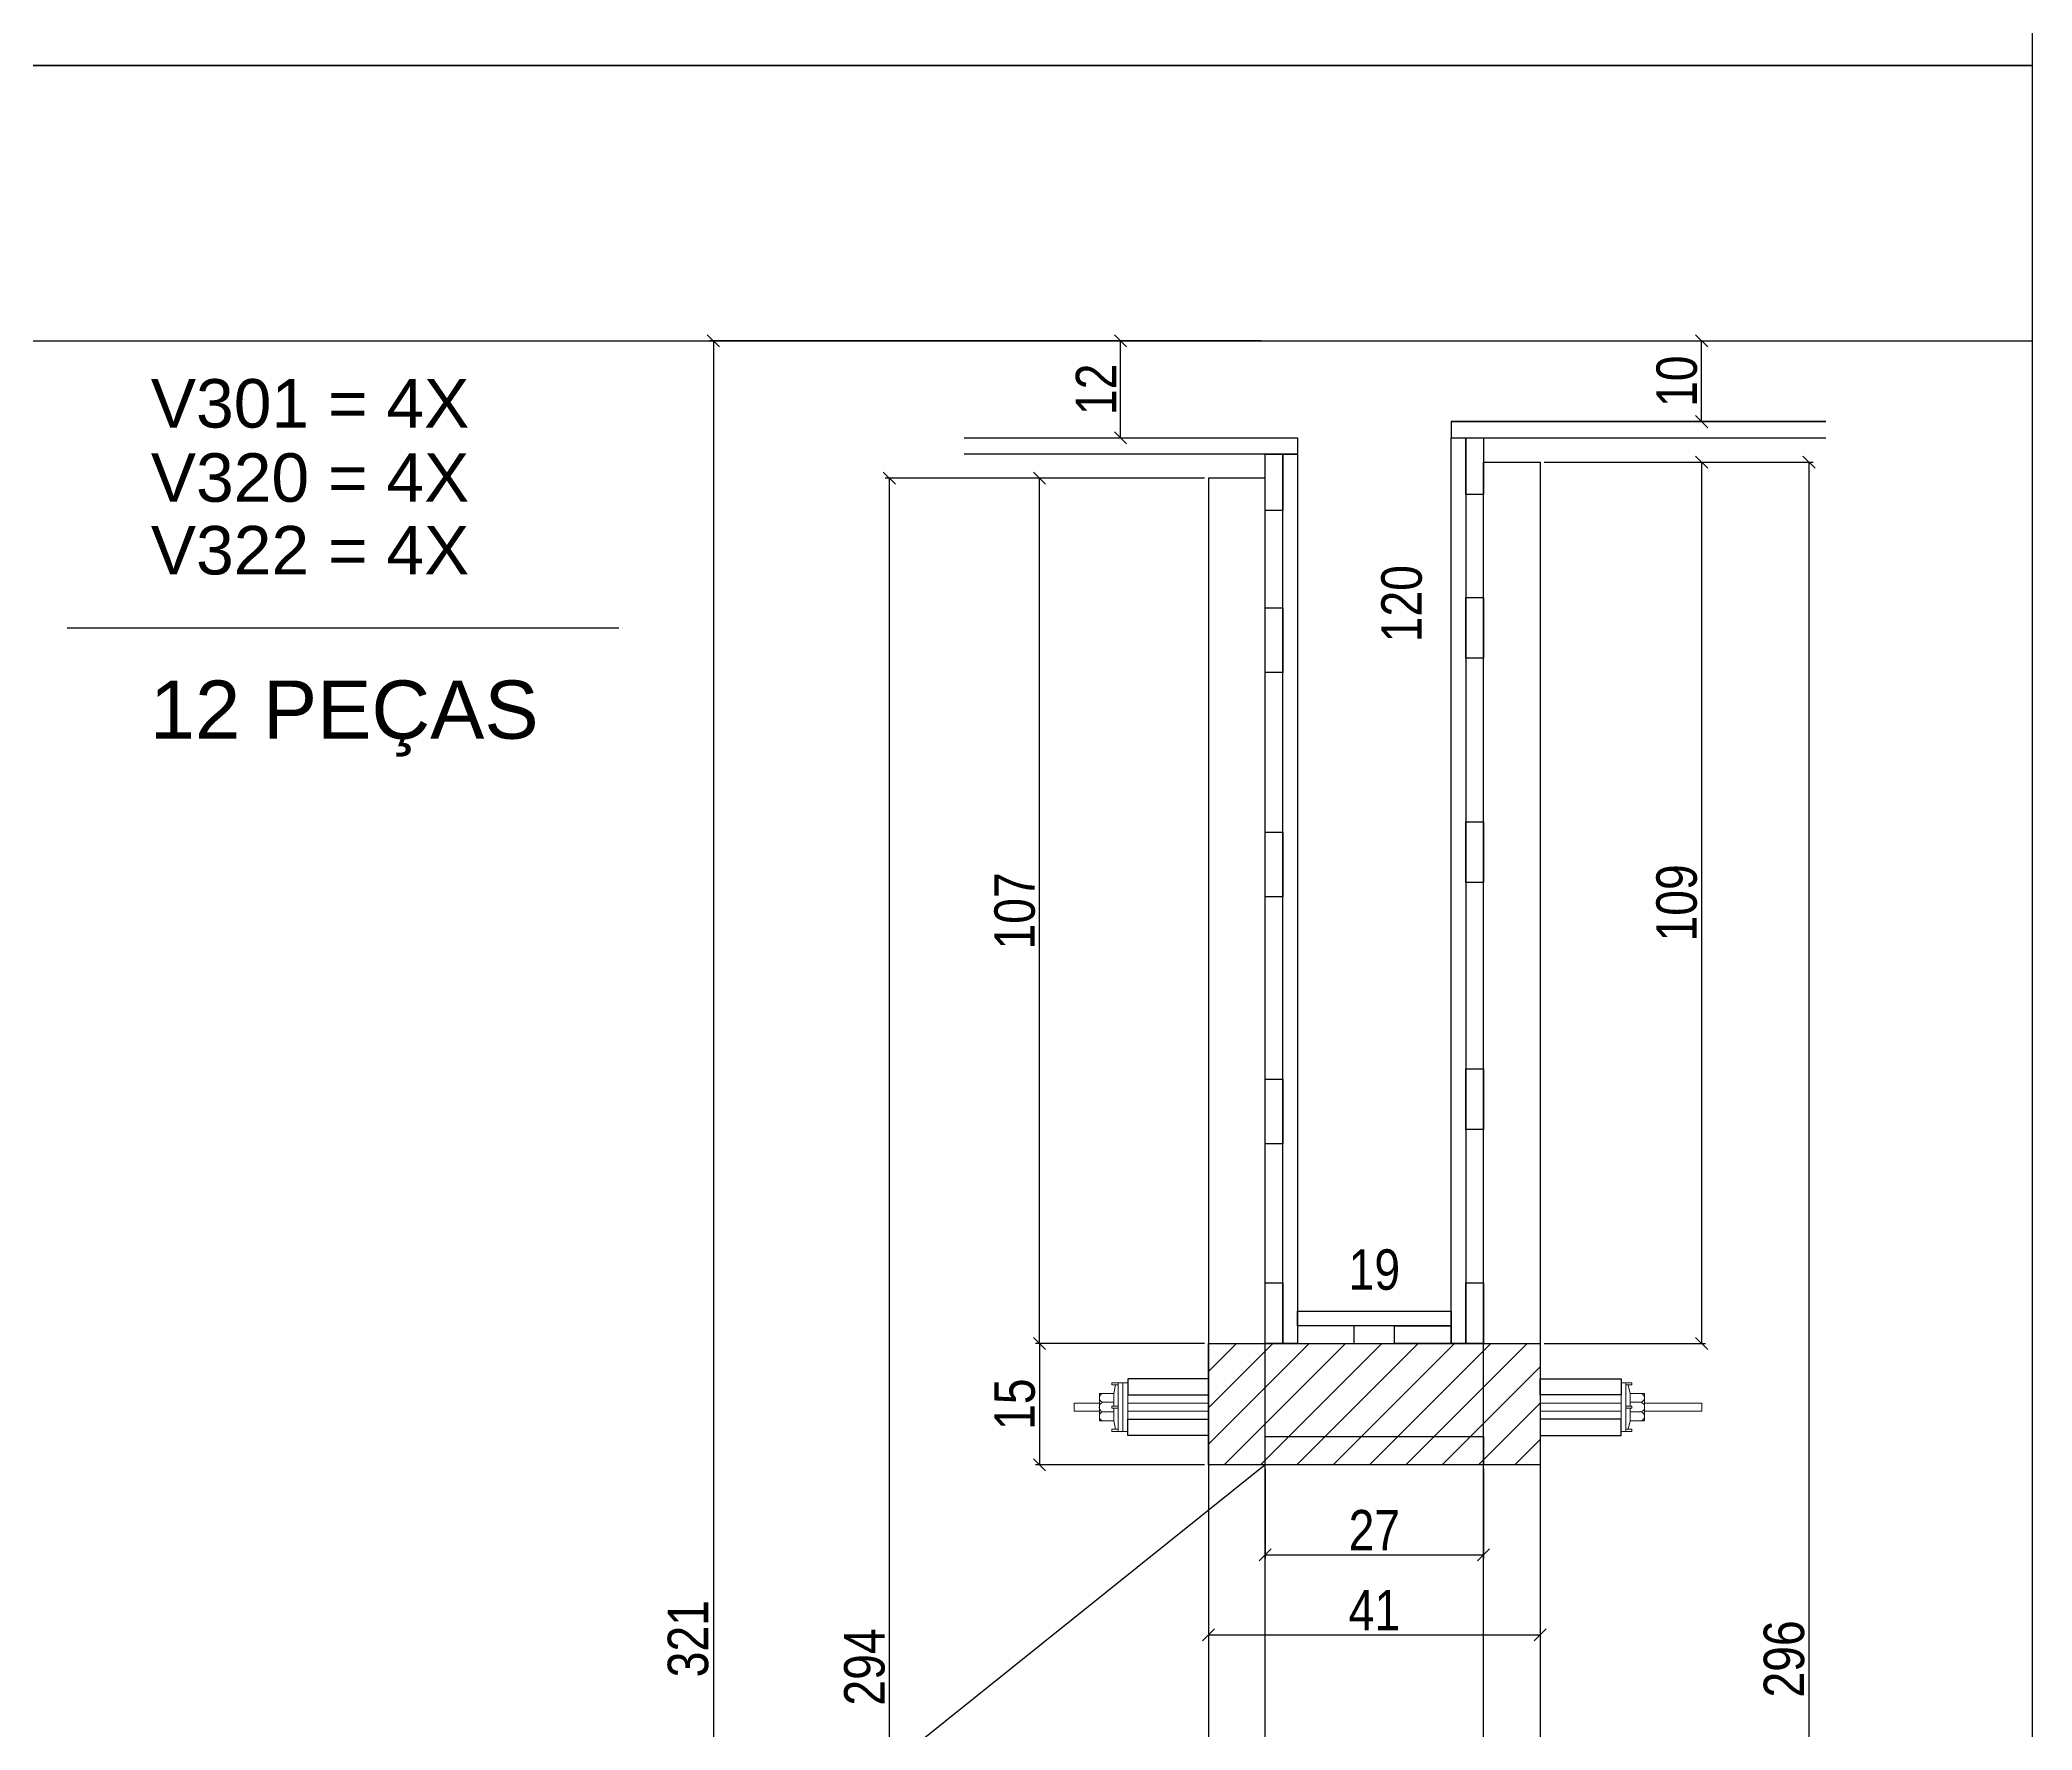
# Model space of a CAD drawing. Header units: millimetres. Extents: x -1501 to 2149, y 662 to 5627.
# Drawn here: x 542.8 to 1035.5, y 2640.1 to 3058.2 of the extents above; entities that cross this region are included whole.
import ezdxf

# ---------------------------------------------------------------- set-up
doc = ezdxf.new("R2010")
doc.units = ezdxf.units.MM
for name, color, linetype in [('1', 1, 'Continuous'), ('COTA', 241, 'Continuous'), ('GARFOS OK', 3, 'Continuous'), ('Painéis', 200, 'Continuous'), ('Resinado', 41, 'Continuous'), ('SARR_7x7', 40, 'Continuous'), ('TIRAS REESCORAMENTO', 252, 'Continuous'), ('VIGAS', 3, 'Continuous')]:
    doc.layers.add(name, color=color, linetype=linetype)
doc.layers.add('BARRA_ANCORAGEM', color=1, linetype='Continuous', lineweight=15)
doc.styles.add('COTA TECNICA 2X', font='techl___.ttf', dxfattribs={"height": 10})
doc.styles.add('R80-50', font='arial.ttf', dxfattribs={"height": 10})
doc.dimstyles.new('SECAO', dxfattribs={"dimscale": 0.333333, "dimtxt": 5, "dimasz": 9, "dimexe": 3, "dimexo": 3, "dimgap": 3, "dimtad": 1, "dimdec": 1, "dimlfac": 0.5, "dimzin": 12, "dimdsep": 46, "dimtxsty": 'COTA TECNICA 2X', "dimblk1": 'OBLIQUE', "dimblk2": 'OBLIQUE', "dimsah": 1, "dimcen": 0.9, "dimclrd": 4, "dimclre": 4, "dimclrt": 240, "dimadec": 1, "dimazin": 3, "dimtfac": 1, "dimtdec": 1, "dimtmove": 0, "dimatfit": 3, "dimfxl": 1, "dimtolj": 1, "dimtzin": 12, "dimarcsym": 0})

# ---------------------------------------------------------------- blocks, each defined once
blk = doc.blocks.new('_Oblique')
at = {"layer": '1', "color": 0, "lineweight": -2}
blk.add_line((-0.5, -0.5), (0.5, 0.5), dxfattribs=at)
blk = doc.blocks.new('*D591')
at = {"layer": 'COTA', "color": 4, "lineweight": -2, "transparency": 16777216}
for p, q in [((830.83, 2949.74), (751.87, 2949.74)), ((752.87, 2949.74), (752.87, 2361.64)), ((830.83, 2361.64), (751.87, 2361.64))]:
    blk.add_line(p, q, dxfattribs=at)
at = {"layer": 'Defpoints', "color": 0, "transparency": 16777216}
for p in [(831.83, 2949.74), (752.87, 2361.64), (831.83, 2361.64)]:
    blk.add_point(p, dxfattribs=at)
at = {"layer": 'COTA', "color": 4, "lineweight": -2, "transparency": 16777216, "xscale": 3, "yscale": 3, "zscale": 3}
for p, rotation in [((752.87, 2949.74), 90), ((752.87, 2361.64), 270)]:
    blk.add_blockref('_Oblique', p, dxfattribs=dict(at, rotation=rotation))
at = {"layer": 'COTA', "color": 240, "transparency": 16777216, "insert": (746.77, 2655.69), "char_height": 10, "attachment_point": 5, "rotation": 90, "style": 'COTA TECNICA 2X'}
blk.add_mtext('\\A1;294', dxfattribs=at)
blk = doc.blocks.new('*D597')
at = {"layer": 'COTA', "color": 4, "lineweight": -2, "transparency": 16777216}
for p, q in [((914.83, 2953.71), (954.76, 2953.71)), ((953.76, 2953.71), (953.76, 2735.69)), ((914.83, 2735.69), (954.76, 2735.69))]:
    blk.add_line(p, q, dxfattribs=at)
at = {"layer": 'Defpoints', "color": 0, "transparency": 16777216}
for p in [(913.83, 2953.71), (913.83, 2735.69), (953.76, 2735.69)]:
    blk.add_point(p, dxfattribs=at)
at = {"layer": 'COTA', "color": 4, "lineweight": -2, "transparency": 16777216, "xscale": 3, "yscale": 3, "zscale": 3}
for p, rotation in [((953.76, 2953.71), 90), ((953.76, 2735.69), 270)]:
    blk.add_blockref('_Oblique', p, dxfattribs=dict(at, rotation=rotation))
at = {"layer": 'COTA', "color": 240, "transparency": 16777216, "insert": (947.63, 2844.7), "char_height": 10, "attachment_point": 5, "rotation": 90, "style": 'COTA TECNICA 2X'}
blk.add_mtext('\\A1;109', dxfattribs=at)
blk = doc.blocks.new('*D598')
at = {"layer": 'COTA', "color": 4, "lineweight": -2, "transparency": 16777216}
for p, q in [((844.83, 2983.74), (708.37, 2983.74)), ((709.37, 2983.74), (709.37, 2341.64)), ((830.83, 2341.64), (708.37, 2341.64))]:
    blk.add_line(p, q, dxfattribs=at)
at = {"layer": 'Defpoints', "color": 0, "transparency": 16777216}
for p in [(845.83, 2983.74), (709.37, 2341.64), (831.83, 2341.64)]:
    blk.add_point(p, dxfattribs=at)
at = {"layer": 'COTA', "color": 4, "lineweight": -2, "transparency": 16777216, "xscale": 3, "yscale": 3, "zscale": 3}
for p, rotation in [((709.37, 2983.74), 90), ((709.37, 2341.64), 270)]:
    blk.add_blockref('_Oblique', p, dxfattribs=dict(at, rotation=rotation))
at = {"layer": 'COTA', "color": 240, "transparency": 16777216, "insert": (703.15, 2662.69), "char_height": 10, "attachment_point": 5, "rotation": 90, "style": 'COTA TECNICA 2X'}
blk.add_mtext('\\A1;321', dxfattribs=at)
blk = doc.blocks.new('*D600')
at = {"layer": 'Defpoints', "color": 0, "transparency": 16777216}
for p in [(878.87, 2983.74), (885.72, 2983.74), (878.87, 2743.69)]:
    blk.add_point(p, dxfattribs=at)
at = {"layer": 'COTA', "color": 240, "transparency": 16777216, "insert": (879.62, 2918.71), "char_height": 10, "attachment_point": 5, "rotation": 90, "style": 'COTA TECNICA 2X'}
blk.add_mtext('\\A1;120', dxfattribs=at)
blk = doc.blocks.new('*D601')
at = {"layer": 'Defpoints', "color": 0, "transparency": 16777216}
for p in [(853.83, 2747.84), (891.83, 2747.84), (891.83, 2747.84)]:
    blk.add_point(p, dxfattribs=at)
at = {"layer": 'COTA', "color": 240, "transparency": 16777216, "insert": (872.83, 2753.93), "char_height": 10, "attachment_point": 5, "style": 'COTA TECNICA 2X'}
blk.add_mtext('\\A1;19', dxfattribs=at)
blk = doc.blocks.new('*D603')
at = {"layer": 'COTA', "color": 4, "lineweight": -2, "transparency": 16777216}
for p, q in [((941.43, 2983.74), (954.76, 2983.74)), ((953.76, 2963.74), (953.76, 2983.74)), ((941.43, 2963.74), (954.76, 2963.74))]:
    blk.add_line(p, q, dxfattribs=at)
at = {"layer": 'Defpoints', "color": 0, "transparency": 16777216}
for p in [(940.43, 2983.74), (953.76, 2983.74), (940.43, 2963.74)]:
    blk.add_point(p, dxfattribs=at)
at = {"layer": 'COTA', "color": 4, "lineweight": -2, "transparency": 16777216, "xscale": 3, "yscale": 3, "zscale": 3}
for p, rotation in [((953.76, 2983.74), 90), ((953.76, 2963.74), 270)]:
    blk.add_blockref('_Oblique', p, dxfattribs=dict(at, rotation=rotation))
at = {"layer": 'COTA', "color": 240, "transparency": 16777216, "insert": (947.66, 2973.74), "char_height": 10, "attachment_point": 5, "rotation": 90, "style": 'COTA TECNICA 2X'}
blk.add_mtext('\\A1;10', dxfattribs=at)
blk = doc.blocks.new('*D604')
at = {"layer": 'COTA', "color": 4, "lineweight": -2, "transparency": 16777216}
for p, q in [((915.83, 2953.71), (981.31, 2953.71)), ((980.31, 2953.71), (980.31, 2361.64)), ((915.83, 2361.64), (981.31, 2361.64))]:
    blk.add_line(p, q, dxfattribs=at)
at = {"layer": 'Defpoints', "color": 0, "transparency": 16777216}
for p in [(914.83, 2953.71), (914.83, 2361.64), (980.31, 2361.64)]:
    blk.add_point(p, dxfattribs=at)
at = {"layer": 'COTA', "color": 4, "lineweight": -2, "transparency": 16777216, "xscale": 3, "yscale": 3, "zscale": 3}
for p, rotation in [((980.31, 2953.71), 90), ((980.31, 2361.64), 270)]:
    blk.add_blockref('_Oblique', p, dxfattribs=dict(at, rotation=rotation))
at = {"layer": 'COTA', "color": 240, "transparency": 16777216, "insert": (974.18, 2657.68), "char_height": 10, "attachment_point": 5, "rotation": 90, "style": 'COTA TECNICA 2X'}
blk.add_mtext('\\A1;296', dxfattribs=at)
blk = doc.blocks.new('*D606')
at = {"layer": 'COTA', "color": 4, "lineweight": -2, "transparency": 16777216}
for p, q in [((810.06, 2959.74), (810.06, 2983.74)), ((811.06, 2983.74), (811.06, 2983.74)), ((811.06, 2959.74), (811.06, 2959.74))]:
    blk.add_line(p, q, dxfattribs=at)
at = {"layer": 'Defpoints', "color": 0, "transparency": 16777216}
for p in [(810.06, 2983.74), (810.06, 2983.74), (810.06, 2959.74)]:
    blk.add_point(p, dxfattribs=at)
at = {"layer": 'COTA', "color": 4, "lineweight": -2, "transparency": 16777216, "xscale": 3, "yscale": 3, "zscale": 3}
for p, rotation in [((810.06, 2983.74), 90), ((810.06, 2959.74), 270)]:
    blk.add_blockref('_Oblique', p, dxfattribs=dict(at, rotation=rotation))
at = {"layer": 'COTA', "color": 240, "transparency": 16777216, "insert": (804, 2971.74), "char_height": 10, "attachment_point": 5, "rotation": 90, "style": 'COTA TECNICA 2X'}
blk.add_mtext('\\A1;12', dxfattribs=at)
blk = doc.blocks.new('A$C51C4441F')
at = {"layer": 'BARRA_ANCORAGEM'}
for p, q in [((-2.25, 3.4), (-1.79, 5.5)), ((-2.25, 3.4), (-5.81, 3.39)), ((-5.81, 3.39), (-5.81, -3.39)), ((-2.25, 1.2), (-5.02, 1.2)), ((-2.25, 3.4), (-2.25, 3.4)), ((-2.25, 3.4), (-2.25, 0.25)), ((-2.25, -3.4), (-5.81, -3.39)), ((-2.25, -1.2), (-5.02, -1.2)), ((-2.25, -0.25), (-2.25, -3.4)), ((-2.25, -3.4), (-1.79, -5.5))]:
    blk.add_line(p, q, dxfattribs=at)
for points in [[(-2.7, 6), (-1.2, 6), (-1.2, 5.5), (-2.7, 5.5)], [(-1.2, -6), (0, -6), (0, 6), (-1.2, 6)], [(-2.7, 0.25), (-1.2, 0.25), (-1.2, -0.25), (-2.7, -0.25)], [(-2.7, -6), (-1.2, -6), (-1.2, -5.5), (-2.7, -5.5)]]:
    blk.add_lwpolyline(points, close=True, dxfattribs=at)
for centre, radius, start, end in [((-4.66, 2.3), 1.15, 107.7845, 252.2718), ((-4.52, 0), 1.3, 112.648, 247.4083), ((-4.66, -2.3), 1.15, 107.7845, 252.2718)]:
    blk.add_arc(centre, radius, start, end, dxfattribs=at)
blk = doc.blocks.new('*D608')
at = {"layer": 'COTA', "color": 4, "lineweight": -2, "transparency": 16777216}
for p, q in [((830.83, 2949.74), (789.03, 2949.74)), ((790.03, 2735.69), (790.03, 2949.74)), ((830.83, 2735.69), (789.03, 2735.69))]:
    blk.add_line(p, q, dxfattribs=at)
at = {"layer": 'Defpoints', "color": 0, "transparency": 16777216}
for p in [(790.03, 2949.74), (831.83, 2949.74), (831.83, 2735.69)]:
    blk.add_point(p, dxfattribs=at)
at = {"layer": 'COTA', "color": 4, "lineweight": -2, "transparency": 16777216, "xscale": 3, "yscale": 3, "zscale": 3}
for p, rotation in [((790.03, 2949.74), 90), ((790.03, 2735.69), 270)]:
    blk.add_blockref('_Oblique', p, dxfattribs=dict(at, rotation=rotation))
at = {"layer": 'COTA', "color": 240, "transparency": 16777216, "insert": (783.93, 2842.71), "char_height": 10, "attachment_point": 5, "rotation": 90, "style": 'COTA TECNICA 2X'}
blk.add_mtext('\\A1;107', dxfattribs=at)
blk = doc.blocks.new('*D609')
at = {"layer": 'COTA', "color": 4, "lineweight": -2, "transparency": 16777216}
for p, q in [((830.83, 2735.69), (789.03, 2735.69)), ((790.03, 2735.69), (790.03, 2705.69)), ((830.83, 2705.69), (789.03, 2705.69))]:
    blk.add_line(p, q, dxfattribs=at)
at = {"layer": 'Defpoints', "color": 0, "transparency": 16777216}
for p in [(831.83, 2735.69), (790.03, 2705.69), (831.83, 2705.69)]:
    blk.add_point(p, dxfattribs=at)
at = {"layer": 'COTA', "color": 4, "lineweight": -2, "transparency": 16777216, "xscale": 3, "yscale": 3, "zscale": 3}
for p, rotation in [((790.03, 2735.69), 90), ((790.03, 2705.69), 270)]:
    blk.add_blockref('_Oblique', p, dxfattribs=dict(at, rotation=rotation))
at = {"layer": 'COTA', "color": 240, "transparency": 16777216, "insert": (783.92, 2720.69), "char_height": 10, "attachment_point": 5, "rotation": 90, "style": 'COTA TECNICA 2X'}
blk.add_mtext('\\A1;15', dxfattribs=at)
blk = doc.blocks.new('*D610')
at = {"layer": 'COTA', "color": 4, "lineweight": -2, "transparency": 16777216}
for p, q in [((845.83, 2704.69), (845.83, 2682.45)), ((899.83, 2704.69), (899.83, 2682.45)), ((845.83, 2683.45), (899.83, 2683.45))]:
    blk.add_line(p, q, dxfattribs=at)
at = {"layer": 'Defpoints', "color": 0, "transparency": 16777216}
for p in [(845.83, 2705.69), (899.83, 2705.69), (899.83, 2683.45)]:
    blk.add_point(p, dxfattribs=at)
at = {"layer": 'COTA', "color": 4, "lineweight": -2, "transparency": 16777216, "xscale": 3, "yscale": 3, "zscale": 3, "rotation": 180}
blk.add_blockref('_Oblique', (845.83, 2683.45), dxfattribs=at)
at = {"layer": 'COTA', "color": 4, "lineweight": -2, "transparency": 16777216, "xscale": 3, "yscale": 3, "zscale": 3}
blk.add_blockref('_Oblique', (899.83, 2683.45), dxfattribs=at)
at = {"layer": 'COTA', "color": 240, "transparency": 16777216, "insert": (872.83, 2689.52), "char_height": 10, "attachment_point": 5, "style": 'COTA TECNICA 2X'}
blk.add_mtext('\\A1;27', dxfattribs=at)
blk = doc.blocks.new('*D611')
at = {"layer": 'COTA', "color": 4, "lineweight": -2, "transparency": 16777216}
for p, q in [((831.83, 2704.69), (831.83, 2662.65)), ((913.83, 2704.69), (913.83, 2662.65)), ((831.83, 2663.65), (913.83, 2663.65))]:
    blk.add_line(p, q, dxfattribs=at)
at = {"layer": 'Defpoints', "color": 0, "transparency": 16777216}
for p in [(831.83, 2705.69), (913.83, 2705.69), (913.83, 2663.65)]:
    blk.add_point(p, dxfattribs=at)
at = {"layer": 'COTA', "color": 4, "lineweight": -2, "transparency": 16777216, "xscale": 3, "yscale": 3, "zscale": 3, "rotation": 180}
blk.add_blockref('_Oblique', (831.83, 2663.65), dxfattribs=at)
at = {"layer": 'COTA', "color": 4, "lineweight": -2, "transparency": 16777216, "xscale": 3, "yscale": 3, "zscale": 3}
blk.add_blockref('_Oblique', (913.83, 2663.65), dxfattribs=at)
at = {"layer": 'COTA', "color": 240, "transparency": 16777216, "insert": (872.83, 2669.73), "char_height": 10, "attachment_point": 5, "style": 'COTA TECNICA 2X'}
blk.add_mtext('\\A1;41', dxfattribs=at)

msp = doc.modelspace()

# ---------------------------------------------------------------- hatches: boundary and pattern name
at = {"layer": 'COTA'}
h = msp.add_hatch(dxfattribs=at)
h.set_pattern_fill('ANSI31', color=256, scale=2, style=0)
h.set_pattern_definition([(45, (-23783.119, -210561.381), (-4.49012806, 4.49012806), [])])
h.paths.add_polyline_path([(913.83, 2705.69), (913.83, 2735.69), (831.83, 2735.69), (831.83, 2705.69)])

# ---------------------------------------------------------------- linework, layer by layer
at = {"layer": 'BARRA_ANCORAGEM'}
for points in [[(810.63, 2725.98), (811.83, 2725.98), (811.83, 2713.98), (810.63, 2713.98)], [(935.03, 2725.98), (933.83, 2725.98), (933.83, 2713.98), (935.03, 2713.98)], [(798.63, 2718.98), (804.82, 2718.98), (804.82, 2720.98), (798.63, 2720.98)], [(811.83, 2718.98), (831.83, 2718.98), (831.83, 2720.98), (811.83, 2720.98)], [(933.83, 2718.98), (913.83, 2718.98), (913.83, 2720.98), (933.83, 2720.98)], [(939.65, 2718.98), (953.83, 2718.98), (953.83, 2720.98), (939.65, 2720.98)]]:
    msp.add_lwpolyline(points, close=True, dxfattribs=at)
at = {"layer": 'COTA', "color": 1}
msp.add_line((536.01, 2983.74), (1035.5, 2983.74), dxfattribs=at)
at = {"layer": 'GARFOS OK', "color": 3}
msp.add_line((845.83, 2705.69), (690.88, 2581.49), dxfattribs=at)
at = {"layer": 'Painéis'}
msp.add_lwpolyline([(913.83, 2705.69), (831.83, 2705.69), (831.83, 2735.69), (913.83, 2735.69)], close=True, dxfattribs=at)
at = {"layer": 'Resinado'}
msp.add_line((891.83, 2963.74), (984.49, 2963.74), dxfattribs=at)
at = {"layer": 'SARR_7x7', "linetype": 'Continuous'}
for points in [[(913.83, 2361.64), (899.83, 2361.64), (899.83, 2953.71), (913.83, 2953.71)], [(831.83, 2361.64), (845.83, 2361.64), (845.83, 2949.74), (831.83, 2949.74)], [(845.83, 2712.69), (899.83, 2712.69), (899.83, 2705.69), (845.83, 2705.69)]]:
    msp.add_lwpolyline(points, close=True, dxfattribs=at)
at = {"layer": 'TIRAS REESCORAMENTO', "linetype": 'ByBlock'}
for p, q in [((771.35, 2983.74), (984.98, 2983.74)), ((891.83, 2959.74), (984.49, 2959.74))]:
    msp.add_line(p, q, dxfattribs=at)
for points in [[(984.49, 2963.74), (891.83, 2963.74), (891.83, 2959.74), (984.49, 2959.74)], [(771.35, 2959.74), (853.83, 2959.74), (853.83, 2955.74), (771.35, 2955.74)], [(895.43, 2735.69), (891.83, 2735.69), (891.83, 2959.74), (895.43, 2959.74), (895.43, 2735.69)], [(853.83, 2735.69), (850.23, 2735.69), (850.23, 2955.74), (853.83, 2955.74), (853.83, 2735.69)]]:
    msp.add_lwpolyline(points, dxfattribs=at)
for points in [[(895.43, 2959.74), (899.83, 2959.74), (899.83, 2945.74), (895.43, 2945.74)], [(845.83, 2955.74), (850.23, 2955.74), (850.23, 2941.74), (845.83, 2941.74)], [(845.83, 2917.71), (850.23, 2917.71), (850.23, 2901.71), (845.83, 2901.71)], [(895.43, 2920.21), (899.83, 2920.21), (899.83, 2905.21), (895.43, 2905.21)], [(895.43, 2864.72), (899.83, 2864.72), (899.83, 2849.72), (895.43, 2849.72)], [(845.83, 2862.22), (850.23, 2862.22), (850.23, 2846.22), (845.83, 2846.22)], [(895.43, 2803.62), (899.83, 2803.62), (899.83, 2788.62), (895.43, 2788.62)], [(845.83, 2801.12), (850.23, 2801.12), (850.23, 2785.12), (845.83, 2785.12)], [(845.83, 2750.69), (850.23, 2750.69), (850.23, 2735.69), (845.83, 2735.69)], [(895.43, 2750.69), (899.83, 2750.69), (899.83, 2735.69), (895.43, 2735.69)], [(891.83, 2740.09), (853.83, 2740.09), (853.83, 2743.69), (891.83, 2743.69)], [(867.83, 2735.69), (867.83, 2740.09), (853.83, 2740.09), (853.83, 2735.69)], [(877.8, 2735.69), (877.8, 2740.09), (891.83, 2740.09), (891.83, 2735.69)], [(811.83, 2722.98), (831.83, 2722.98), (831.83, 2726.98), (811.83, 2726.98)], [(933.83, 2722.98), (913.83, 2722.98), (913.83, 2726.98), (933.83, 2726.98)], [(811.83, 2716.98), (831.83, 2716.98), (831.83, 2712.98), (811.83, 2712.98)], [(933.83, 2716.98), (913.83, 2716.98), (913.83, 2712.98), (933.83, 2712.98)]]:
    msp.add_lwpolyline(points, close=True, dxfattribs=at)
at = {"layer": 'VIGAS', "color": 7}
msp.add_line((549.59, 2912.77), (685.97, 2912.77), dxfattribs=at)
at = {"layer": 'VIGAS'}
for points in [[(1035.5, 3051.82), (536.01, 3051.82), (536.01, 3902.25), (1035.5, 3902.25)], [(1035.5, 2201.39), (536.01, 2201.39), (536.01, 3051.82), (1035.5, 3051.82)]]:
    msp.add_lwpolyline(points, close=True, dxfattribs=at)

# ---------------------------------------------------------------- block references
at = {"layer": 'BARRA_ANCORAGEM', "xscale": -1, "rotation": 180}
msp.add_blockref('A$C51C4441F', (810.63, 2719.98), dxfattribs=at)
at = {"layer": 'BARRA_ANCORAGEM', "xscale": -1}
msp.add_blockref('A$C51C4441F', (933.83, 2719.98), dxfattribs=at)

# ---------------------------------------------------------------- texts
at = {"layer": 'VIGAS', "color": 7, "style": 'R80-50'}
for s, p in [('V301 = 4X', (570.25, 2962.27)), ('V320 = 4X', (570.25, 2943.92)), ('V322 = 4X', (570.25, 2925.94))]:
    msp.add_text(s, height=12, dxfattribs=at).set_placement(p)
at = {"layer": 'VIGAS', "color": 7, "insert": (570, 2899.71), "char_height": 14.4, "attachment_point": 1, "style": 'R80-50'}
msp.add_mtext_dynamic_manual_height_columns('12 PEÇAS', width=162.221, gutter_width=50, heights=[0], dxfattribs=at)

# ---------------------------------------------------------------- dimensions: what is measured, and where the dimension line sits
at = {"layer": 'COTA', "color": 3}
for base, p1, p2, picture, middle in [((709.3683, 2341.6437), (845.8316, 2983.7369), (831.8316, 2341.6437), '*D598', (703.149, 2662.6903)), ((810.06, 2983.74), (810.06, 2959.74), (810.06, 2983.74), '*D606', (804, 2971.74)), ((953.76, 2983.74), (940.43, 2963.74), (940.43, 2983.74), '*D603', (947.66, 2973.74)), ((953.76, 2735.69), (913.83, 2953.71), (913.83, 2735.69), '*D597', (947.63, 2844.7)), ((980.31, 2361.64), (914.83, 2953.71), (914.83, 2361.64), '*D604', (974.18, 2657.68)), ((752.8717, 2361.6437), (831.8316, 2949.7369), (831.8316, 2361.6437), '*D591', (746.7694, 2655.6903)), ((790.03, 2949.74), (831.83, 2735.69), (831.83, 2949.74), '*D608', (783.93, 2842.71)), ((790.03, 2705.69), (831.83, 2735.69), (831.83, 2705.69), '*D609', (783.92, 2720.69))]:
    dim = msp.add_linear_dim(base=base, p1=p1, p2=p2, angle=90, dimstyle='SECAO', dxfattribs=at)
    dim.commit()
    dim.dimension.update_dxf_attribs({"geometry": picture, "text_midpoint": middle})
dim = msp.add_linear_dim(base=(885.72, 2983.74), p1=(878.87, 2743.69), p2=(878.87, 2983.74), angle=90, dimstyle='SECAO', override={"dimse1": 1, "dimse2": 1, "dimsd1": 1, "dimsd2": 1}, dxfattribs=at)
dim.commit()
dim.dimension.update_dxf_attribs({"geometry": '*D600', "text_midpoint": (885.72, 2918.71), "dimtype": 160})
dim = msp.add_linear_dim(base=(891.83, 2747.84), p1=(853.83, 2747.84), p2=(891.83, 2747.84), dimstyle='SECAO', override={"dimse1": 1, "dimse2": 1, "dimsd1": 1, "dimsd2": 1}, dxfattribs=at)
dim.commit()
dim.dimension.update_dxf_attribs({"geometry": '*D601', "text_midpoint": (872.83, 2753.93)})
for base, p1, p2, picture, middle in [((913.83, 2663.65), (831.83, 2705.69), (913.83, 2705.69), '*D611', (872.83, 2669.73)), ((899.83, 2683.45), (845.83, 2705.69), (899.83, 2705.69), '*D610', (872.83, 2689.52))]:
    dim = msp.add_linear_dim(base=base, p1=p1, p2=p2, dimstyle='SECAO', dxfattribs=at)
    dim.commit()
    dim.dimension.update_dxf_attribs({"geometry": picture, "text_midpoint": middle})

doc.saveas('drawing.dxf')
